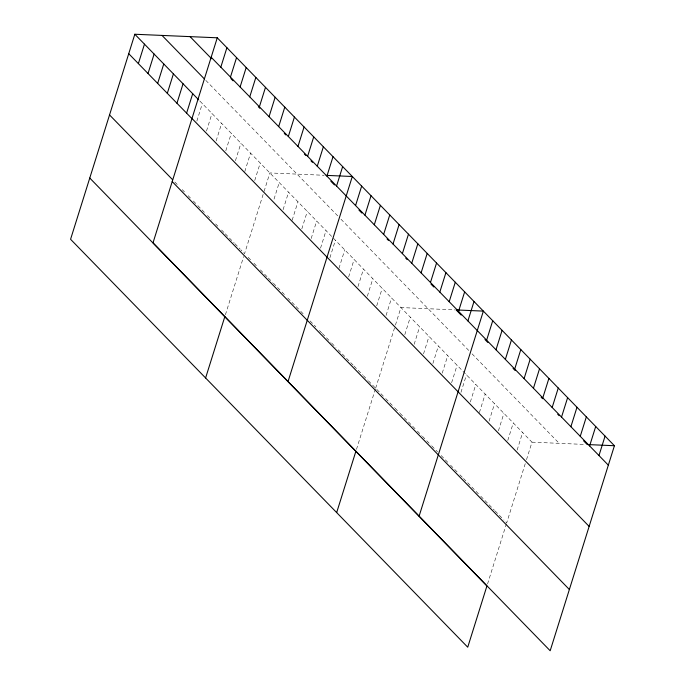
<?xml version="1.0" encoding="UTF-8"?>
<svg xmlns="http://www.w3.org/2000/svg" width="685" height="685" viewBox="0 0 685 685"><rect width="100%" height="100%" fill="white"/><g stroke="black" fill="none" stroke-linecap="round" stroke-linejoin="round"><path stroke-width="0.51" stroke-dasharray="3.42 2.57" d="M196.86 121.099L202.34 103.598M206.502 131.006L211.982 113.504M216.143 140.913L221.632 123.411M225.793 150.811L231.273 133.318M235.434 160.718L240.923 143.225M244.776 171.601L250.564 153.132M254.726 180.532L260.214 163.039M225.416 314.757L243.646 256.584M263.126 194.429L244.571 253.63L240.863 249.819M264.067 191.415L269.856 172.945L324.091 175.283M274.043 199.087L279.223 182.561M283.102 209.67L288.582 192.177M292.152 220.262L297.941 201.784M301.82 228.901L307.308 211.4M311.187 238.517L316.667 221.015M320.546 248.133L326.026 230.631M329.905 257.748L335.393 240.247M338.964 268.34L344.752 249.862M348.631 276.98L354.111 259.478M357.99 286.595L363.478 269.094M367.357 296.211L372.837 278.709M376.716 305.827L382.204 288.325M386.075 315.442L391.563 297.941M356.483 449.369L375.329 389.226M375.637 388.241L394.509 328.021M395.442 325.058L400.922 307.556L455.157 309.894M404.801 334.674L410.289 317.172M414.16 344.29L419.648 326.788M423.527 353.897L429.007 336.403M432.886 363.512L438.374 346.019M442.245 373.128L447.733 355.635M451.612 382.744L457.092 365.251M460.971 392.359L466.459 374.866M470.338 401.975L475.818 384.473M479.389 412.567L485.177 394.089M489.056 421.207L494.544 403.705M498.423 430.822L503.903 413.32M507.782 440.438L513.262 422.936M517.141 450.054L522.629 432.552M487.549 583.98L506.395 523.845M525.258 463.651L506.703 522.852L503.826 519.898M526.508 459.669L531.988 442.167L199.369 100.549M531.988 442.167L585.221 444.462M205.8 80.385L338.116 216.272M340.993 219.234L469.174 350.883M472.059 353.845L559.191 443.341M174.829 181.996L178.537 185.806M182.244 189.617L184.47 191.903M188.187 195.713L190.413 197.999M193.375 201.047L196.347 204.096M197.828 205.62L205.988 214.003M207.478 215.527L211.93 220.099M215.638 223.909L217.864 226.196M221.572 230.006L224.543 233.054M225.279 233.816L234.184 242.961M234.929 243.723L240.118 249.057M248.175 257.329L251.052 260.283M253.938 263.245L257.534 266.945M260.42 269.899L267.621 277.297M268.34 278.033L272.656 282.477M273.375 283.213L281.304 291.348M282.023 292.093L284.9 295.047M287.777 298.009L299.302 309.843M300.741 311.324L304.345 315.023M310.108 320.94L315.871 326.856M319.467 330.555L321.625 332.773M322.344 333.509L330.992 342.389M331.711 343.125L336.027 347.56M338.193 349.778L353.314 365.31M354.034 366.055L362.673 374.926M363.392 375.671L367.717 380.106M368.436 380.843L384.996 397.857M385.724 398.601L394.363 407.472M395.082 408.209L399.406 412.653M400.126 413.389L416.685 430.403M417.405 431.139L421.729 435.583M422.448 436.319L426.044 440.018M426.764 440.755L431.088 445.19M431.807 445.935L437.569 451.852M441.174 455.551L448.375 462.949M450.533 465.166L458.453 473.301M459.892 474.782L462.777 477.736M463.497 478.481L480.057 495.486M480.776 496.231L494.459 510.282M495.178 511.019L503.098 519.162"/><path stroke-width="1.03" d="M217.265 37.803L153.012 242.833L550.175 650.75L614.428 445.721L217.265 37.803L134.825 34.25L70.572 239.279L467.735 647.197L486.932 585.958L89.761 178.04M138.37 63.602L144.466 44.157M148.02 73.509L154.116 54.064M157.661 83.416L163.758 63.97M167.311 93.323L173.408 73.877M176.953 103.23L183.049 83.784M186.603 113.136L192.699 93.691M220.818 67.156L226.906 47.71M230.46 77.062L236.556 57.617M240.11 86.969L246.198 67.524M249.751 96.876L255.847 77.431M259.401 106.783L265.489 87.337M269.042 116.69L275.139 97.244M278.692 126.597L284.78 107.151M205.603 377.974L224.8 316.727M288.334 136.503L294.43 117.058M297.975 146.41L304.072 126.965M307.625 156.308L313.721 136.872M317.266 166.215L323.363 146.778M326.916 176.122L333.013 156.685M336.558 186.029L342.654 166.592M288.051 381.528L352.304 176.499L326.137 175.369M355.566 205.551L361.663 186.106M364.934 215.167L371.022 195.722M374.293 224.783L380.389 205.337M383.651 234.398L389.748 214.953M393.019 244.014L399.107 224.569M402.378 253.63L408.474 234.184M411.736 263.245L417.833 243.8M336.669 512.585L355.866 451.338M421.104 272.861L427.192 253.416M430.463 282.477L436.559 263.031M439.821 292.093L445.918 272.647M449.189 301.708L455.277 282.263M458.548 311.324L464.644 291.878M467.906 320.94L474.003 301.494M419.109 516.139L483.362 311.11L456.159 309.937M486.633 340.171L492.729 320.726M495.991 349.787L502.088 330.341M505.359 359.394L511.447 339.957M514.718 369.009L520.814 349.573M524.085 378.625L530.173 359.188M533.444 388.241L539.532 368.795M542.803 397.857L548.899 378.411M552.17 407.472L558.258 388.027M561.529 417.088L567.625 397.642M570.888 426.704L576.984 407.258M580.255 436.319L586.343 416.874M589.614 445.935L595.71 426.49M598.973 455.551L605.069 436.105M614.428 445.721L587.225 444.548L583.62 440.849M211.168 57.249L608.34 465.166M190.062 36.63L211.571 58.73M230.862 78.544L233.088 80.83M258.322 106.74L259.803 108.264M284.284 133.412L285.773 134.936M304.32 153.988L305.801 155.512M310.999 160.847L312.48 162.371M330.855 181.242L334.46 184.941M358.94 210.089L361.826 213.044M387.025 238.928L388.464 240.409M405.751 258.159L407.19 259.641M430.951 284.052L433.836 287.006M456.878 310.673L461.202 315.117M484.963 339.52L487.848 342.483M513.048 368.367L515.214 370.585M541.133 397.214L542.58 398.696M557.701 414.228L559.14 415.701M162.028 35.423L204.318 78.861M134.825 34.25L198.633 99.787M191.98 118.488L589.143 526.405M128.729 53.695L191.791 118.471M109.54 114.934L172.603 179.71M172.2 181.585L569.372 589.511"/></g></svg>
